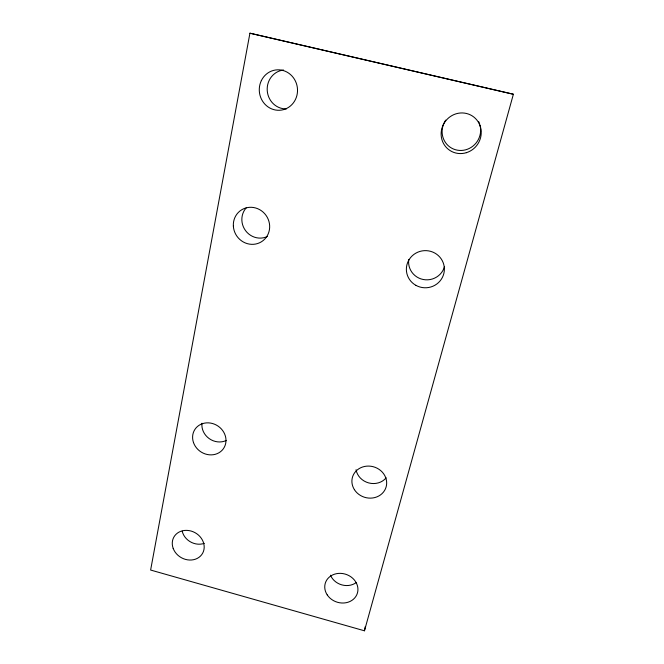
<?xml version="1.0" encoding="UTF-8"?>
<svg xmlns="http://www.w3.org/2000/svg" width="664" height="664" viewBox="0 0 664 664"><rect width="100%" height="100%" fill="white"/><g stroke="black" fill="none" stroke-linecap="round" stroke-linejoin="round"><path stroke-width="1" d="M364.461 630.8L513.38 94.246L249.93 33.2L150.62 570.044L364.461 630.8L365.208 626.741M249.93 33.2L513.38 94.246M478.586 121.512A19.779 19.024 -55.6 0 1 479.732 124.326M480.014 125.297A19.779 19.024 -55.6 0 1 459.347 150.421A19.779 19.024 -55.6 0 1 444.158 122.782M444.631 121.869A19.779 19.024 -55.6 0 1 445.718 120.109M356.41 582.452A16.251 14.218 18.4 0 1 330.473 575.198M444.573 266.43A18.302 17.928 -5.8 0 1 423.242 279.502A18.302 17.928 -5.8 0 1 408.767 259.45M386.149 477.848A16.915 15.421 16.6 0 1 368.686 482.919A16.915 15.421 16.6 0 1 356.045 469.73M204.321 543.335A15.953 13.894 29.8 0 1 182.202 531.2M226.183 440.506A16.617 15.04 33.5 0 1 209.193 438.597A16.617 15.04 33.5 0 1 201.989 423.225M286.524 108.879A19.488 18.401 84 0 1 267.243 90.736A19.488 18.401 84 0 1 283.594 70.035M267.401 236.459A18.111 17.297 57.9 0 1 245.572 230.665A18.111 17.297 57.9 0 1 246.161 207.923M466.311 152.703A20.567 19.796 -55.2 0 0 475.399 118.424A20.567 19.796 -55.2 0 0 441.826 128.642A20.567 19.796 -55.2 0 0 466.311 152.703M327.219 594.894A16.807 14.6 18.5 0 0 355.954 596.313A16.807 14.6 18.5 0 0 340.839 573.372A16.807 14.6 18.5 0 0 327.219 594.894M354.402 489.65A17.521 15.886 16.8 0 0 384.522 490.588A17.521 15.886 16.8 0 0 368.918 466.086A17.521 15.886 16.8 0 0 354.402 489.65M173.179 548.381A16.492 14.259 29.8 0 0 200.387 556.166A16.492 14.259 29.8 0 0 191.124 531.059A16.492 14.259 29.8 0 0 173.179 548.381M193.514 442.622A17.206 15.479 33.4 0 0 221.925 450.466A17.206 15.479 33.4 0 0 212.438 423.491A17.206 15.479 33.4 0 0 193.514 442.622M233.354 226.075A18.799 17.903 56.8 0 0 261.5 241.737A18.799 17.903 56.8 0 0 259.649 209.641A18.799 17.903 56.8 0 0 233.354 226.075M415.93 285.354A19.007 18.575 -3.1 0 0 444.374 269.086A19.007 18.575 -3.1 0 0 415.805 253.175A19.007 18.575 -3.1 0 0 415.93 285.354M261.359 80.601A20.26 19.107 82.9 0 0 279.395 110.282A20.26 19.107 82.9 0 0 294.442 79.273A20.26 19.107 82.9 0 0 261.359 80.601"/></g></svg>
